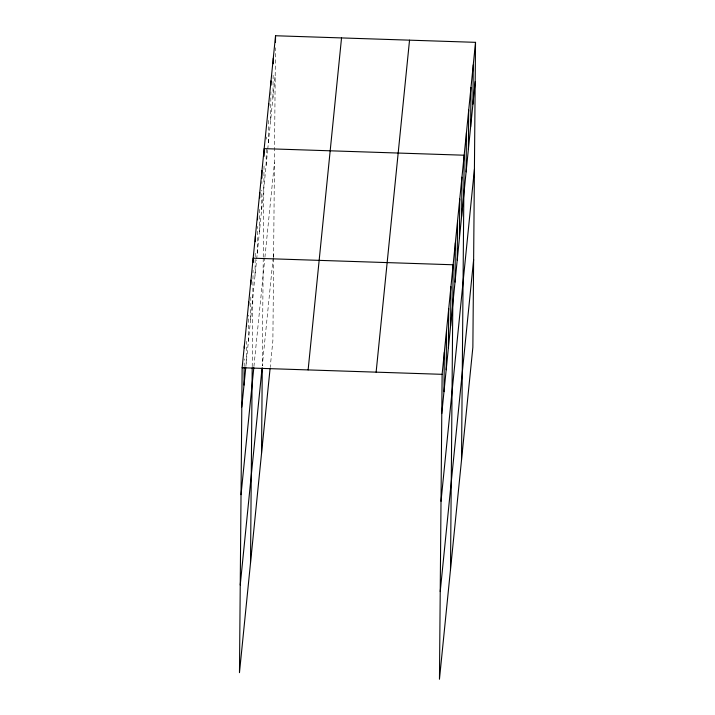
<?xml version="1.0" encoding="UTF-8"?>
<svg xmlns="http://www.w3.org/2000/svg" width="715" height="715" viewBox="0 0 715 715"><rect width="100%" height="100%" fill="white"/><g stroke="black" fill="none" stroke-linecap="round" stroke-linejoin="round"><path stroke-width="0.54" stroke-dasharray="3.58 2.68" d="M244.155 366.554L244.226 358.921M246.201 363.184L246.389 341.368M248.409 341.269L248.632 315.092M250.607 319.355L250.822 295.367M252.207 366.715L253.056 270.181M255.023 275.534L255.228 251.546M257.23 253.628L257.463 226.36M259.429 231.714L259.643 207.716M261.636 209.799L261.806 190.172M261.869 183.63L261.887 181.449M263.227 258.24L262.289 365.874L273.103 258.374M263.236 257.159L264.05 163.896M266.114 165.317L266.275 146.772M266.338 139.139L266.364 136.958M268.384 142.741L268.59 119.834M270.654 120.165L270.905 91.806M272.933 97.589L273.13 74.682M273.604 258.41L272.88 340.671L270.181 367.546M273.613 257.329L275.436 47.744M245.871 366.464L256.569 260.197M256.676 259.098L267.625 150.266M267.741 149.185L275.204 75.012M253.923 366.491L264.809 258.356M264.916 257.284L274.435 162.68M273.219 257.302L273.648 253.003"/><path stroke-width="1.07" d="M475.529 42.337L442.12 374.329L439.457 679.25L472.865 347.258L475.529 42.337L275.543 35.75L242.135 367.742L239.471 672.663L270.073 368.618M243.994 385.09L244.146 367.644M244.316 348.008L244.342 345.828M246.523 326.103L246.541 323.922M248.722 305.278L248.749 302.007M250.911 284.463L250.956 280.101M250.5 563.098L252.198 367.796M253.119 262.548L253.155 258.187L453.14 264.773L450.486 569.694M255.318 241.724L255.362 236.272M257.525 219.818L257.57 214.366M259.724 197.903L259.777 192.451M261.913 178.169L261.976 170.536M261.52 453.542L262.271 368.046M264.121 156.263L264.184 148.631L464.169 155.218L461.506 460.138M268.706 105.659L268.724 103.478M270.958 85.264L271.003 80.902M273.228 63.778L273.273 58.326M275.49 42.292L275.543 35.75M443.979 391.686L444.319 352.423M446.187 369.771L446.526 330.509M448.385 347.856L448.734 308.594M450.593 325.951L450.942 286.688M455.008 282.121L455.348 242.868M457.207 260.215L457.555 220.953M459.414 238.301L459.754 199.038M461.622 216.395L461.962 177.132M466.1 171.904L466.439 132.641M468.37 149.328L468.709 110.065M470.64 126.752L470.988 87.489M472.91 104.176L473.259 64.913M241.786 407.005L245.763 367.564M241.027 494.673L253.816 367.582M240.24 584.995L262.065 368.073M308.129 369.914L341.538 37.922M376.126 372.157L409.534 40.165M441.772 413.592L475.189 81.599M441.012 501.26L474.42 169.267M440.226 591.582L473.634 259.59M242.135 367.742L442.12 374.329"/></g></svg>
